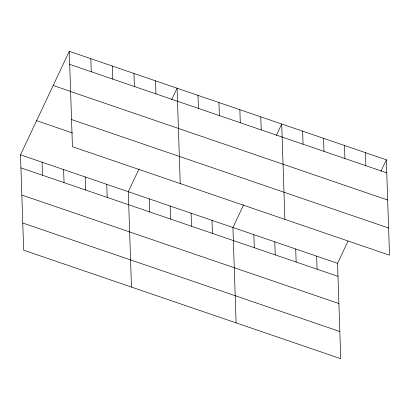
<?xml version="1.0" encoding="UTF-8"?>
<svg xmlns="http://www.w3.org/2000/svg" width="410" height="410" viewBox="0 0 410 410"><rect width="100%" height="100%" fill="white"/><g stroke="black" fill="none" stroke-linecap="round" stroke-linejoin="round"><path stroke-width="0.61" d="M348.023 241.106L337.563 263.307L340.725 358.678L23.662 250.192L20.5 154.826L69.275 51.322L386.338 159.808L389.5 255.174L72.437 146.693L69.275 51.322M139.031 168.94L128.299 191.711L131.466 287.077M171.708 99.594L177.074 88.206L180.236 183.577M243.663 204.739L232.931 227.509L236.093 322.88M276.34 135.392L281.706 124.004L284.868 219.376M380.972 171.19L386.338 159.808M69.705 64.375L386.768 172.856M53.177 85.48L70.546 91.42M70.607 91.538L387.67 200.024M71.535 119.525L388.598 228.011M36.598 120.668L72.529 132.963M20.5 154.826L337.563 263.307M20.93 167.88L337.994 276.361M21.832 195.042L338.896 303.528M22.76 223.03L339.823 331.511M365.412 152.648L365.843 165.696M344.482 145.483L344.918 158.537M323.557 138.324L323.992 151.377M316.638 256.147L317.068 269.201M302.631 131.164L303.067 144.217M295.712 248.988L296.143 262.041M274.782 241.828L275.218 254.882M260.78 116.845L261.211 129.898M253.857 234.669L254.292 247.722M239.855 109.685L240.286 122.739M218.925 102.526L219.36 115.579M212.006 220.349L212.436 233.403M197.999 95.366L198.435 108.419M191.08 213.19L191.511 226.243M170.155 206.03L170.586 219.083M155.513 80.831L155.949 93.885M149.23 198.87L149.66 211.924M133.952 73.451L134.388 86.505M112.396 66.077L112.827 79.13M106.743 184.331L107.174 197.384M90.835 58.702L91.266 71.75M85.183 176.956L85.613 190.009M63.622 169.581L64.052 182.635M42.061 162.201L42.491 175.254"/></g></svg>
